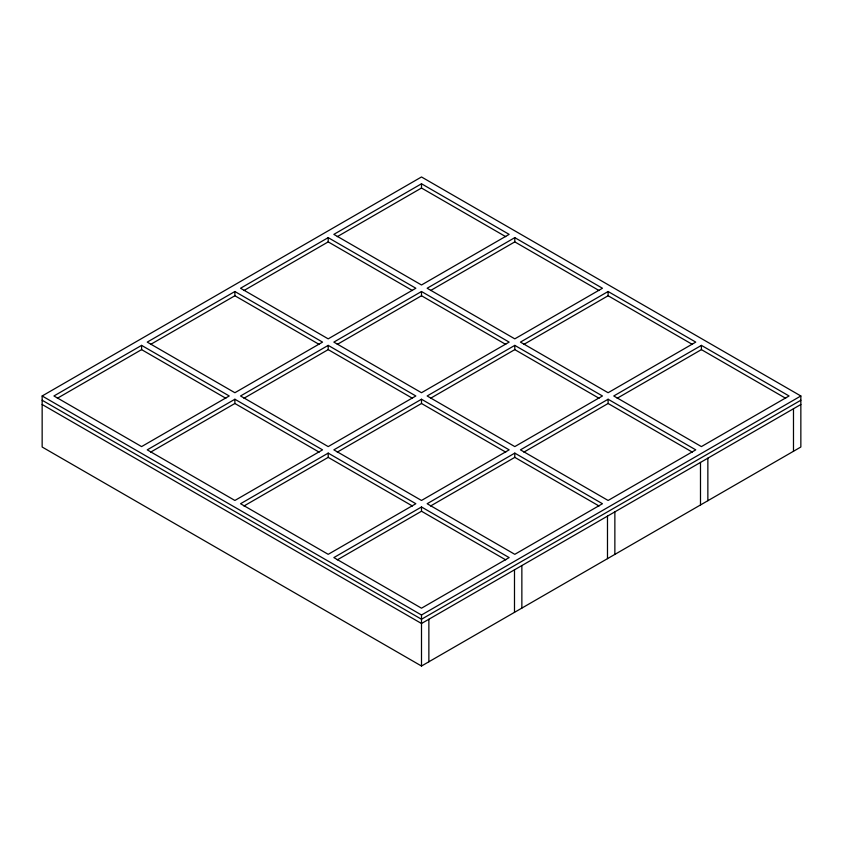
<?xml version="1.0" encoding="UTF-8"?>
<svg xmlns="http://www.w3.org/2000/svg" width="843" height="843" viewBox="0 0 843 843"><rect width="100%" height="100%" fill="white"/><g stroke="black" fill="none" stroke-linecap="round" stroke-linejoin="round"><path stroke-width="1.26" d="M42.15 395.978L421.5 176.967L800.85 395.978L800.85 447.022L421.5 666.033L42.15 447.022L42.15 395.978L421.5 615L800.85 395.978M141.592 345.377L53.931 395.978L141.592 446.59L229.243 395.978L141.592 345.377L141.592 349.624L57.356 398.265M234.891 291.509L147.24 342.11L234.891 392.722L322.553 342.11L234.891 291.509L234.891 295.756L150.655 344.397M328.201 237.642L240.54 288.243L328.201 338.854L415.852 288.243L328.201 237.642L328.201 241.888L412.438 290.529M421.5 183.774L333.849 234.375L421.5 284.987L509.151 234.375L421.5 183.774L421.5 188.021L505.737 236.662M243.954 290.529L328.201 241.888M337.263 236.662L421.5 188.021M234.891 399.245L147.24 449.856L234.891 500.457L322.553 449.856L234.891 399.245L234.891 403.491L150.655 452.133M328.201 345.377L240.54 395.978L328.201 446.59L415.852 395.978L328.201 345.377L328.201 349.624L243.954 398.265M421.5 291.509L333.849 342.11L421.5 392.722L509.151 342.11L421.5 291.509L421.5 295.756L337.263 344.397M514.799 237.642L427.148 288.243L514.799 338.854L602.46 288.243L514.799 237.642L514.799 241.888L599.046 290.529M430.562 290.529L514.799 241.888M328.201 453.113L240.54 503.724L328.201 554.325L415.852 503.724L328.201 453.113L328.201 457.37L243.954 506M421.5 399.245L333.849 449.856L421.5 500.457L509.151 449.856L421.5 399.245L421.5 403.491L337.263 452.133M514.799 345.377L427.148 395.978L514.799 446.59L602.46 395.978L514.799 345.377L514.799 349.624L430.562 398.265M608.109 291.509L520.447 342.11L608.109 392.722L695.76 342.11L608.109 291.509L608.109 295.756L692.345 344.397M523.861 344.397L608.109 295.756M421.5 506.98L333.849 557.592L421.5 608.193L509.151 557.592L421.5 506.98L421.5 511.237L337.263 559.868M514.799 453.113L427.148 503.724L514.799 554.325L602.46 503.724L514.799 453.113L514.799 457.37L599.046 506M608.109 399.245L520.447 449.856L608.109 500.457L695.76 449.856L608.109 399.245L608.109 403.491L692.345 452.133M701.408 345.377L613.757 395.978L701.408 446.59L789.069 395.978L701.408 345.377L701.408 349.624L617.171 398.265M430.562 506L514.799 457.37M523.861 452.133L608.109 403.491M800.85 400.235L421.5 619.247L42.15 400.235M800.85 404.492L421.5 623.504L42.15 404.492M701.408 349.624L785.644 398.265M421.5 295.756L505.737 344.397M514.799 349.624L599.046 398.265M234.891 295.756L319.139 344.397M328.201 349.624L412.438 398.265M421.5 403.491L505.737 452.133M141.592 349.624L225.829 398.265M234.891 403.491L319.139 452.133M328.201 457.37L412.438 506M421.5 511.237L505.737 559.868M793.484 408.739L793.484 451.268M707.857 458.181L707.857 500.71M700.491 462.428L700.491 504.957M614.863 511.87L614.863 554.399M607.487 516.127L607.487 558.656M521.859 565.558L521.859 608.088M514.493 569.815L514.493 612.345M428.866 619.247L428.866 661.776M421.5 615L421.5 666.033"/></g></svg>
